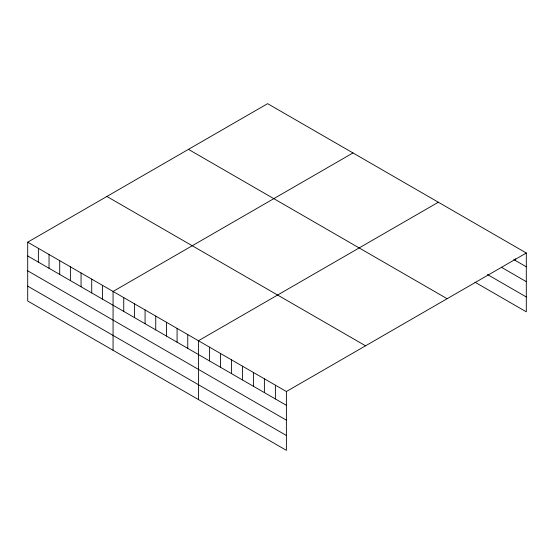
<?xml version="1.0" encoding="UTF-8"?>
<svg xmlns="http://www.w3.org/2000/svg" width="554" height="554" viewBox="0 0 554 554"><rect width="100%" height="100%" fill="white"/><g stroke="black" fill="none" stroke-linecap="round" stroke-linejoin="round"><path stroke-width="0.83" d="M27.7 242.174L286.383 391.519L286.383 450.34L27.7 300.995L27.7 242.174L267.617 103.66L526.3 253.005L526.3 311.826L474.993 282.208M352.981 152.939L113.064 291.459L113.064 350.28M438.346 202.224L198.429 340.745L198.429 399.566M286.383 391.519L526.3 253.005M513.842 259.591L526.3 266.786M501.384 267.263L526.3 281.654M487.458 274.535L526.3 296.965M188.443 149.365L447.126 298.717M106.874 196.462L365.557 345.814M27.7 255.955L286.383 405.306M27.7 270.816L286.383 420.167M27.7 286.134L286.383 435.479M515.303 258.718L515.303 260.442M275.386 385.175L275.386 398.956M264.39 378.825L264.39 392.606M253.4 372.482L253.4 386.263M242.403 366.132L242.403 379.912M231.413 359.781L231.413 373.569M220.416 353.438L220.416 367.219M209.426 347.088L209.426 360.876M187.758 334.581L187.758 348.362M177.086 328.418L177.086 342.206M166.415 322.262L166.415 336.043M155.75 316.099L155.75 329.879M145.079 309.942L145.079 323.723M134.407 303.779L134.407 317.56M123.736 297.616L123.736 311.403M102.393 285.296L102.393 299.077M91.722 279.14L91.722 292.921M81.05 272.977L81.05 286.757M70.386 266.813L70.386 280.601M59.714 260.657L59.714 274.438M49.043 254.494L49.043 268.274M38.371 248.331L38.371 262.118"/></g></svg>
